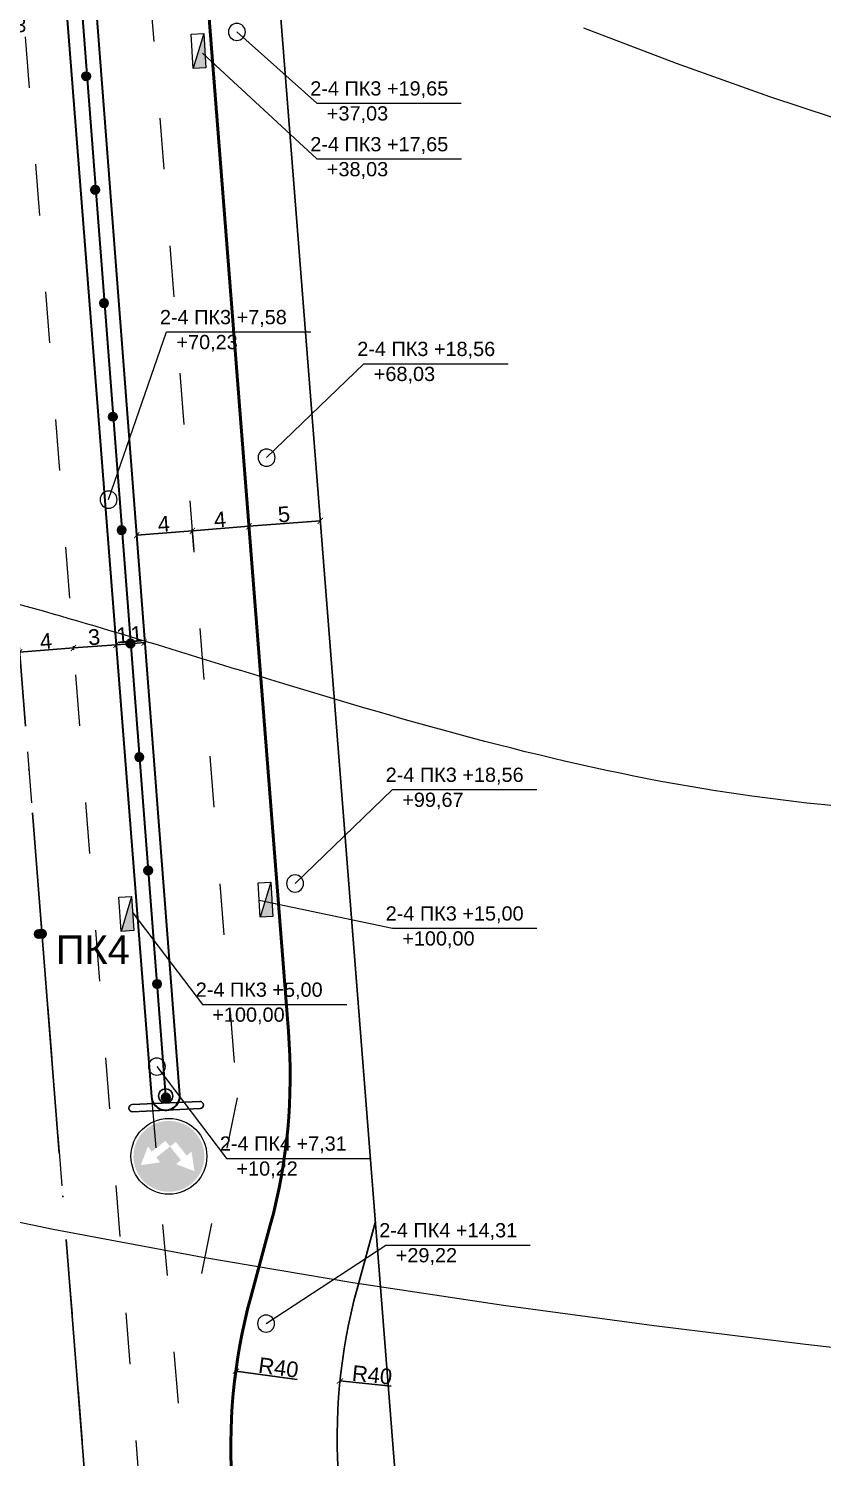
# Model space of a CAD drawing. Header units: millimetres. Extents: x -2123 to 34701, y -1286 to 835.
# Drawn here: x 1783.7 to 1839.6, y -167.2 to -66.8 of the extents above; entities that cross this region are included whole.
import ezdxf

# ---------------------------------------------------------------- set-up
doc = ezdxf.new("R2010")
doc.units = ezdxf.units.MM
doc.linetypes.add('ACAD_ISO03W100', pattern=[30, 12, -18])
doc.linetypes.add('ACAD_ISO04W100', pattern=[30, 24, -3, 0, -3])
doc.layers.get('0').update_dxf_attribs({"lineweight": 15})
for name, color, linetype, lineweight in [('0_Ном._пера__5', 5, 'Continuous', 18), ('1 Відмітки', 7, 'Continuous', 25), ('вертикалка', 6, 'Continuous', 15), ('Горизонталі', 7, 'Continuous', 18), ('Дор. Розм.', 7, 'Continuous', 50), ('дорога', 126, 'Continuous', 25), ('поздовжній профіль', 250, 'Continuous', 15), ('Позначки Наталії Симочко_Ном._пера__7', 7, 'Continuous', 18), ('Інж. мережі', 205, 'Continuous', 18)]:
    doc.layers.add(name, color=color, linetype=linetype, lineweight=lineweight)
doc.layers.add('Вісь', color=170, linetype='ACAD_ISO04W100')
doc.layers.add('Осі', color=164, linetype='Continuous')
doc.layers.add('Озелення', color=7, linetype='Continuous', lineweight=15, true_color=0x2bad00)
doc.styles.get("Standard").update_dxf_attribs({"font": 'arial.ttf'})
doc.styles.add('СГЕНЕРИР_СТИЛЬ_1', font='arial.ttf')
doc.dimstyles.new('Переход', dxfattribs={"dimscale": 0.1, "dimtxt": 11, "dimasz": 4, "dimexe": 1.25, "dimexo": 0.625, "dimgap": 0.9, "dimtad": 1, "dimtxsty": 'Standard', "dimblk": 'ARCHTICK', "dimcen": 2.5, "dimadec": 0, "dimazin": 0, "dimtfac": 1, "dimtmove": 0, "dimatfit": 3, "dimldrblk": 'ARCHTICK', "dimfxl": 1, "dimarcsym": 0})

# ---------------------------------------------------------------- blocks, each defined once
blk = doc.blocks.new('6')
at = {"layer": '1 Відмітки', "transparency": 33554559}
h = blk.add_hatch(color=256, dxfattribs=at)
h.dxf.hatch_style = 1
edge = h.paths.add_edge_path()
edge.add_arc((-467.508, 342.132), 0.2, 0, 360)
at = {"layer": '1 Відмітки'}
blk.add_circle((-467.508, 342.132), 0.2, dxfattribs=at)
blk = doc.blocks.new('4-2-3')
h = blk.add_hatch(color=5)
h.paths.add_polyline_path([(3.55, 3.27), (3.45, 3.27, 0.409993), (0.23, 0, 1), (6.77, 0, 0.409993)])
h.paths.add_polyline_path([(1.47, 0.66), (1.88, 0.25), (3.02, 1.39), (3.5, 0.91), (3.98, 1.39), (5.12, 0.25), (5.53, 0.66), (6, -1.11), (4.23, -0.64), (4.64, -0.23), (3.5, 0.91), (2.36, -0.23), (2.77, -0.64), (1.01, -1.11)], flags=16)
at = {"color": 5}
blk.add_circle((3.5, 0), 3.5, dxfattribs=at)
blk = doc.blocks.new('_ArchTick')
at = {"color": 0, "linetype": 'ByBlock', "const_width": 0.15}
blk.add_lwpolyline([(-0.5, -0.5), (0.5, 0.5)], dxfattribs=at)
blk = doc.blocks.new('*D815')
at = {"layer": 'Defpoints', "color": 0, "lineweight": 20, "transparency": 16777216}
for p in [(1805.63, -161.84), (1845.43, -165.86)]:
    blk.add_point(p, dxfattribs=at)
at = {"layer": 'вертикалка', "color": 0, "lineweight": -2, "transparency": 16777216}
blk.add_line((1809.22, -162.21), (1805.63, -161.84), dxfattribs=at)
at = {"layer": 'вертикалка', "color": 0, "lineweight": -2, "transparency": 16777216, "xscale": 0.4, "yscale": 0.4, "zscale": 0.4, "rotation": 174.2344956196553}
blk.add_blockref('_ArchTick', (1805.63, -161.84), dxfattribs=at)
at = {"layer": 'вертикалка', "color": 0, "lineweight": 20, "transparency": 16777216, "insert": (1807.89, -161.42), "char_height": 1.1, "attachment_point": 5, "rotation": 354.2345}
blk.add_mtext('R40', dxfattribs=at)
blk = doc.blocks.new('*D816')
at = {"layer": 'Defpoints', "color": 0, "lineweight": 20, "transparency": 16777216}
for p in [(1798.31, -161.15), (1837.95, -166.45)]:
    blk.add_point(p, dxfattribs=at)
at = {"layer": 'вертикалка', "color": 0, "lineweight": -2, "transparency": 16777216}
blk.add_line((1802.61, -161.73), (1798.31, -161.15), dxfattribs=at)
at = {"layer": 'вертикалка', "color": 0, "lineweight": -2, "transparency": 16777216, "xscale": 0.4, "yscale": 0.4, "zscale": 0.4, "rotation": 172.3906218034746}
blk.add_blockref('_ArchTick', (1798.31, -161.15), dxfattribs=at)
at = {"layer": 'вертикалка', "color": 0, "lineweight": 20, "transparency": 16777216, "insert": (1801.31, -160.9), "char_height": 1.1, "attachment_point": 5, "rotation": 352.3906}
blk.add_mtext('R40', dxfattribs=at)
blk = doc.blocks.new('столб')
at = {"layer": 'поздовжній профіль', "color": 160}
for points in [[(-500, 0, 0, 0, 0), (-1000, 0, 350, 0, 0), (-1700, 0, 0, 0, 0)], [(500, 0, 0, 0, 0), (1000, 0, 350, 0, 0), (1700, 0, 0, 0, 0)]]:
    blk.add_lwpolyline(points, format="xyseb", dxfattribs=at)
blk.add_circle((0, 0), 500, dxfattribs=at)
blk = doc.blocks.new('*U1015')
at = {"layer": 'Озелення', "lineweight": 20, "true_color": 0x000000}
h = blk.add_hatch(color=18, dxfattribs=at)
h.dxf.hatch_style = 1
edge = h.paths.add_edge_path()
edge.add_arc((0, 0), 0.301, -94.4575, 265.5425)
at = {"layer": '1 Відмітки', "color": 0, "xscale": 1.5, "yscale": 1.5, "zscale": 1.5, "rotation": 265.5425082136507}
blk.add_blockref('6', (-566.15, -659.26, -205), dxfattribs=at)
blk = doc.blocks.new('*U1016')
at = {"layer": 'вертикалка', "color": 0, "linetype": 'ByBlock', "lineweight": -2, "transparency": 16777216, "rotation": 94.45749178634932}
for p in [(4394.55, -1072.18, -200), (4395.18, -1080.16, -200), (4395.8, -1088.13, -200), (4396.42, -1096.11, -200), (4397.04, -1104.09, -200), (4397.66, -1112.06, -200), (4398.28, -1120.04, -200), (4398.91, -1128.01, -200), (4399.53, -1135.99, -200), (4400.15, -1143.97, -200)]:
    blk.add_blockref('*U1015', p, dxfattribs=at)
blk = doc.blocks.new('*D1039')
at = {"layer": 'Defpoints', "color": 0, "transparency": 16777216}
for p in [(1786.89, -110.31), (1786.89, -110.31), (1783.1, -110.61)]:
    blk.add_point(p, dxfattribs=at)
at = {"layer": 'Інж. мережі', "color": 0, "lineweight": -2, "transparency": 16777216}
for p, q in [((1783.1, -110.61), (1786.89, -110.31)), ((1786.9, -110.38), (1786.9, -110.44)), ((1783.11, -110.68), (1783.11, -110.74))]:
    blk.add_line(p, q, dxfattribs=at)
at = {"layer": 'Інж. мережі', "color": 0, "lineweight": -2, "transparency": 16777216, "xscale": 0.4, "yscale": 0.4, "zscale": 0.4}
for p, rotation in [((1783.1, -110.61), 184.5325286744024), ((1786.89, -110.31), 4.532528674402378)]:
    blk.add_blockref('_ArchTick', p, dxfattribs=dict(at, rotation=rotation))
at = {"layer": 'Інж. мережі', "color": 0, "transparency": 16777216, "insert": (1784.95, -109.83), "char_height": 1.1, "attachment_point": 5, "rotation": 4.5325}
blk.add_mtext('4', dxfattribs=at)
blk = doc.blocks.new('*D1040')
at = {"layer": 'Defpoints', "color": 0, "transparency": 16777216}
for p in [(1786.89, -110.31), (1789.89, -110.08), (1789.89, -110.08)]:
    blk.add_point(p, dxfattribs=at)
at = {"layer": 'Інж. мережі', "color": 0, "lineweight": -2, "transparency": 16777216}
for p, q in [((1786.89, -110.25), (1786.88, -110.19)), ((1786.89, -110.31), (1789.89, -110.08)), ((1789.88, -110.02), (1789.88, -109.95))]:
    blk.add_line(p, q, dxfattribs=at)
at = {"layer": 'Інж. мережі', "color": 0, "lineweight": -2, "transparency": 16777216, "xscale": 0.4, "yscale": 0.4, "zscale": 0.4}
for p, rotation in [((1786.89, -110.31), 184.4794365076259), ((1789.89, -110.08), 4.479436507625901)]:
    blk.add_blockref('_ArchTick', p, dxfattribs=dict(at, rotation=rotation))
at = {"layer": 'Інж. мережі', "color": 0, "transparency": 16777216, "insert": (1788.34, -109.55), "char_height": 1.1, "attachment_point": 5, "rotation": 4.4794}
blk.add_mtext('3', dxfattribs=at)
blk = doc.blocks.new('*D1043')
at = {"layer": 'Defpoints', "color": 0, "transparency": 16777216}
for p in [(1789.89, -110.09), (1789.89, -110.09), (1790.88, -110.01)]:
    blk.add_point(p, dxfattribs=at)
at = {"layer": 'Інж. мережі', "color": 0, "lineweight": -2, "transparency": 16777216}
for p, q in [((1790.88, -110.01), (1789.89, -110.09)), ((1789.89, -110.15), (1789.9, -110.21)), ((1790.88, -110.07), (1790.89, -110.14))]:
    blk.add_line(p, q, dxfattribs=at)
at = {"layer": 'Інж. мережі', "color": 0, "lineweight": -2, "transparency": 16777216, "xscale": 0.4, "yscale": 0.4, "zscale": 0.4}
for p, rotation in [((1789.89, -110.09), 184.4574917863492), ((1790.88, -110.01), 4.457491786349186)]:
    blk.add_blockref('_ArchTick', p, dxfattribs=dict(at, rotation=rotation))
at = {"layer": 'Інж. мережі', "color": 0, "transparency": 16777216, "insert": (1790.33, -109.41), "char_height": 1.1, "attachment_point": 5, "rotation": 4.4575}
blk.add_mtext('1', dxfattribs=at)
blk = doc.blocks.new('*D1044')
at = {"layer": 'Defpoints', "color": 0, "transparency": 16777216}
for p in [(1790.88, -110.01), (1790.88, -110.01), (1791.86, -109.93)]:
    blk.add_point(p, dxfattribs=at)
at = {"layer": 'Інж. мережі', "color": 0, "lineweight": -2, "transparency": 16777216}
for p, q in [((1791.86, -109.93), (1790.88, -110.01)), ((1790.88, -110.07), (1790.89, -110.13)), ((1791.87, -110), (1791.87, -110.06))]:
    blk.add_line(p, q, dxfattribs=at)
at = {"layer": 'Інж. мережі', "color": 0, "lineweight": -2, "transparency": 16777216, "xscale": 0.4, "yscale": 0.4, "zscale": 0.4}
for p, rotation in [((1790.88, -110.01), 184.4574917863492), ((1791.86, -109.93), 4.457491786349186)]:
    blk.add_blockref('_ArchTick', p, dxfattribs=dict(at, rotation=rotation))
at = {"layer": 'Інж. мережі', "color": 0, "transparency": 16777216, "insert": (1791.32, -109.33), "char_height": 1.1, "attachment_point": 5, "rotation": 4.4575}
blk.add_mtext('1', dxfattribs=at)
blk = doc.blocks.new('*D1051')
at = {"layer": 'Defpoints', "color": 0, "transparency": 16777216}
for p in [(1795.25, -102.08), (1795.35, -103.43), (1791.45, -103.73)]:
    blk.add_point(p, dxfattribs=at)
at = {"layer": 'Інж. мережі', "color": 0, "lineweight": -2, "transparency": 16777216}
for p, q in [((1791.44, -103.67), (1791.33, -102.26)), ((1791.34, -102.38), (1795.25, -102.08)), ((1795.35, -103.36), (1795.24, -101.95))]:
    blk.add_line(p, q, dxfattribs=at)
at = {"layer": 'Інж. мережі', "color": 0, "lineweight": -2, "transparency": 16777216, "xscale": 0.4, "yscale": 0.4, "zscale": 0.4}
for p, rotation in [((1791.34, -102.38), 184.5051394251554), ((1795.25, -102.08), 4.505139425155433)]:
    blk.add_blockref('_ArchTick', p, dxfattribs=dict(at, rotation=rotation))
at = {"layer": 'Інж. мережі', "color": 0, "transparency": 16777216, "insert": (1793.24, -101.59), "char_height": 1.1, "attachment_point": 5, "rotation": 4.5051}
blk.add_mtext('4', dxfattribs=at)
blk = doc.blocks.new('*D1052')
at = {"layer": 'Defpoints', "color": 0, "transparency": 16777216}
for p in [(1799.23, -101.76), (1795.35, -103.43), (1799.34, -103.11)]:
    blk.add_point(p, dxfattribs=at)
at = {"layer": 'Інж. мережі', "color": 0, "lineweight": -2, "transparency": 16777216}
for p, q in [((1795.35, -103.36), (1795.24, -101.95)), ((1795.25, -102.08), (1799.23, -101.76)), ((1799.33, -103.05), (1799.22, -101.64))]:
    blk.add_line(p, q, dxfattribs=at)
at = {"layer": 'Інж. мережі', "color": 0, "lineweight": -2, "transparency": 16777216, "xscale": 0.4, "yscale": 0.4, "zscale": 0.4}
for p, rotation in [((1795.25, -102.08), 184.5051394251556), ((1799.23, -101.76), 4.505139425155649)]:
    blk.add_blockref('_ArchTick', p, dxfattribs=dict(at, rotation=rotation))
at = {"layer": 'Інж. мережі', "color": 0, "transparency": 16777216, "insert": (1797.19, -101.28), "char_height": 1.1, "attachment_point": 5, "rotation": 4.5051}
blk.add_mtext('4', dxfattribs=at)
blk = doc.blocks.new('*D1115')
at = {"layer": 'Defpoints', "color": 0, "transparency": 16777216}
for p in [(1804.25, -101.37), (1804.25, -101.37), (1799.23, -101.76)]:
    blk.add_point(p, dxfattribs=at)
at = {"layer": 'Інж. мережі', "color": 0, "lineweight": -2, "transparency": 16777216}
for p, q in [((1799.23, -101.76), (1804.25, -101.37)), ((1804.25, -101.31), (1804.24, -101.24)), ((1799.22, -101.7), (1799.22, -101.64))]:
    blk.add_line(p, q, dxfattribs=at)
at = {"layer": 'Інж. мережі', "color": 0, "lineweight": -2, "transparency": 16777216, "xscale": 0.4, "yscale": 0.4, "zscale": 0.4}
for p, rotation in [((1804.25, -101.37), 4.492659381293425), ((1799.23, -101.76), 184.4926593812934)]:
    blk.add_blockref('_ArchTick', p, dxfattribs=dict(at, rotation=rotation))
at = {"layer": 'Інж. мережі', "color": 0, "transparency": 16777216, "insert": (1801.69, -100.92), "char_height": 1.1, "attachment_point": 5, "rotation": 4.4927}
blk.add_mtext('5', dxfattribs=at)

msp = doc.modelspace()

# ---------------------------------------------------------------- hatches: boundary and pattern name
at = {"layer": '0_Ном._пера__5', "linetype": 'Continuous', "lineweight": 18}
h = msp.add_hatch(color=5, dxfattribs=at)
h.paths.add_polyline_path([(1791.121, -145.765, 1), (1796.078, -146.326, 0.4099927), (1793.916, -143.571), (1793.845, -143.563, 0.4099927)])
h.paths.add_polyline_path([(1792.994, -146.468), (1791.618, -146.669), (1792.121, -145.372), (1792.397, -145.718), (1793.359, -144.952), (1793.681, -145.355), (1792.719, -146.122)], flags=0)
h.paths.add_polyline_path([(1793.681, -145.355), (1794.084, -145.034), (1794.851, -145.996), (1795.197, -145.72), (1795.398, -147.097), (1794.101, -146.593), (1794.447, -146.317)], flags=0)
at = {"layer": 'вертикалка'}
h = msp.add_hatch(color=0, dxfattribs=at)
h.dxf.hatch_style = 1
h.paths.add_polyline_path([(1796.068, -67.121), (1796.201, -69.518), (1795.302, -69.567)])
h = msp.add_hatch(color=0, dxfattribs=at)
h.dxf.hatch_style = 1
h.paths.add_polyline_path([(1800.778, -126.782), (1800.912, -129.178), (1800.013, -129.228)])
h = msp.add_hatch(color=0, dxfattribs=at)
h.dxf.hatch_style = 1
h.paths.add_polyline_path([(1790.975, -127.776), (1791.145, -130.17), (1790.247, -130.233)])
at = {"layer": 'Озелення', "lineweight": 20}
h = msp.add_hatch(dxfattribs=at)
h.set_pattern_fill('GRASS', color=0, scale=0.1)
h.paths.add_polyline_path([(1595.841, 42.076), (1581.276, 42.092), (1581.035, 40.819), (1580.766, 39.29), (1580.515, 37.744), (1580.418, 37.093), (1598.835, 37.072), (1598.837, 39.072, 0.4142136)])
h.paths.add_polyline_path([(1581.276, 42.092), (1579.535, 42.094), (1579.529, 37.094), (1580.418, 37.093), (1580.515, 37.744), (1580.766, 39.29), (1581.035, 40.819)])
h.paths.add_polyline_path([(1624.83, 21.03), (1625.028, 22.043), (1579.512, 22.094), (1579.506, 17.094), (1624.745, 17.043)])
h.paths.add_polyline_path([(1649.878, 19.436, -0.4145469), (1652.386, 21.94), (1640.351, 21.965), (1639.374, 20.483, -0.2521436), (1639.644, 19.982, -1), (1638.444, 19.982, -0.5972608), (1639.374, 20.483), (1640.391, 22.025), (1625.028, 22.043), (1624.83, 21.03), (1624.745, 17.043), (1651.751, 17.012, -0.3413729)])
h.paths.add_polyline_path([(1660.449, 22.002), (1640.391, 22.025), (1640.351, 21.965), (1652.386, 21.94, 0.4145469), (1649.878, 19.436, 0.3413729), (1651.751, 17.012), (1660.625, 17.002, -0.2963597), (1660.476, 17.23)])
h.paths.add_polyline_path([(1663.815, 19.999), (1663.818, 21.999), (1660.949, 22.002), (1660.962, 19.608, -1.0028232), (1661.962, 19.61, -0.9971848), (1660.962, 19.608), (1660.976, 17.233, -0.2999659), (1660.826, 17.002, 0.4128913)])
h.paths.add_polyline_path([(1801.302, -172.339, 0.4142136), (1798.076, -169.584), (1800.571, -201.333), (1801.096, -201.421), (1802.042, -201.58), (1802.988, -201.736), (1803.62, -201.84)])
h.paths.add_polyline_path([(1777.389, -171.378), (1777.153, -171.397, 0.4142136), (1774.397, -174.623), (1776.131, -196.693), (1776.357, -196.742), (1777.313, -196.944), (1778.269, -197.144), (1779.225, -197.342), (1779.238, -197.344)])
h.paths.add_polyline_path([(1779.238, -197.345), (1778.269, -197.144), (1777.313, -196.944), (1776.357, -196.742), (1776.131, -196.693), (1776.704, -203.98), (1779.694, -203.745)])
h.paths.add_polyline_path([(1994.689, 21.692), (1940.412, 21.754), (1940.41, 19.754, 0.4142136), (1943.406, 16.751), (1994.684, 16.692)])
h.paths.add_polyline_path([(1994.712, 41.692), (1907.341, 41.792), (1903.632, 41.004), (1898.312, 40.062), (1892.865, 39.018), (1890.065, 38.369), (1887.198, 37.588), (1884.807, 36.817), (1994.706, 36.692)])

# ---------------------------------------------------------------- linework, layer by layer
at = {"layer": '0_Ном._пера__5', "color": 5, "linetype": 'Continuous', "lineweight": 18}
msp.add_circle((1793.6, -146.045), 2.667, dxfattribs=at)
at = {"layer": 'вертикалка', "color": 0}
for p, q in [((1796.067, -67.114, 200), (1795.302, -69.56, 200)), ((1800.778, -126.782, 200), (1800.013, -129.228, 200)), ((1790.975, -127.776, 200), (1790.247, -130.233, 200))]:
    msp.add_line(p, q, dxfattribs=at)
at = {"layer": 'вертикалка', "color": 0, "elevation": 200}
for points in [[(1796.201, -69.518), (1795.302, -69.567), (1795.169, -67.171), (1796.068, -67.121)], [(1800.912, -129.178), (1800.013, -129.228), (1799.88, -126.832), (1800.778, -126.782)], [(1791.145, -130.17), (1790.247, -130.233), (1790.077, -127.839), (1790.975, -127.776)]]:
    msp.add_lwpolyline(points, close=True, dxfattribs=at)
at = {"layer": 'Вісь', "color": 18, "true_color": 0x000000}
msp.add_lwpolyline([(1753.074, 268.177), (1790.418, -202.902)], dxfattribs=at)
at = {"layer": 'Горизонталі', "elevation": 202}
msp.add_lwpolyline([(1903.724, -83.911), (1896.809, -83.661), (1889.915, -83.226), (1883.043, -82.582), (1876.197, -81.703), (1869.379, -80.567), (1862.594, -79.185), (1855.845, -77.576), (1849.136, -75.756), (1842.471, -73.744), (1835.854, -71.559), (1829.289, -69.217), (1822.78, -66.738)], dxfattribs=at)
at = {"layer": 'Горизонталі'}
msp.add_lwpolyline([(1902.312, -165.224), (1891.651, -164.39), (1880.992, -163.507), (1870.333, -162.565), (1859.676, -161.554), (1849.02, -160.463), (1838.37, -159.276), (1827.734, -157.973), (1817.119, -156.533), (1806.531, -154.936), (1795.978, -153.162), (1785.466, -151.191), (1775.003, -149.003), (1764.596, -146.577), (1754.254, -143.889), (1744.004, -140.861), (1733.884, -137.391)], dxfattribs=at)
at = {"layer": 'Горизонталі', "lineweight": 20}
msp.add_spline([(1931.631, -118.868), (1873.457, -122.108), (1832.047, -120.353), (1801.68, -112.829), (1782.356, -107.061), (1750.734, -98.534), (1722.332, -83.814), (1688.835, -41.436), (1674.271, -14.754), (1671.76, 1.247), (1682.144, 47.829), (1687.484, 86.621), (1691.959, 101.325), (1724.477, 131.493), (1762.005, 152.056), (1794.128, 172.872), (1881.485, 208.784)], degree=3, dxfattribs=at)
at = {"layer": 'Дор. Розм.', "color": 18, "true_color": 0x000000}
msp.add_lwpolyline([(1800.631, -202.1), (1798.076, -169.584, -0.0861799), (1799.354, -155.956), (1800.73, -150.897, 0.0860988), (1802.009, -137.282), (1795.965, -60.045, -0.2220612), (1807.845, -28.338), (1847.369, 10.396, -0.196584), (1875.412, 21.828), (1885.412, 21.817)], format="xyb", dxfattribs=at)
at = {"layer": 'дорога'}
for p, q in [((1795.769, -142.189), (1791.024, -142.409)), ((1795.792, -142.688), (1791.048, -142.908))]:
    msp.add_line(p, q, dxfattribs=at)
at = {"layer": 'дорога', "color": 18, "lineweight": 30, "true_color": 0x000000}
msp.add_lwpolyline([(1765.919, 195.846), (1765.919, 195.846), (1792.376, -141.87)], dxfattribs=at)
for points in [[(1794.371, -141.723), (1787.842, -56.868, -0.1680787), (1798.126, -27.216, 0.6925365), (1797.156, -25.615, -0.0468383), (1786.733, -26.571), (1784.447, -26.569)], [(1793.374, -141.799), (1786.842, -56.906, -0.1554117), (1795.868, -28.567, 0.6585425), (1794.911, -26.998, -0.0360204), (1786.731, -27.571), (1784.526, -27.569)]]:
    msp.add_lwpolyline(points, format="xyb", dxfattribs=at)
at = {"layer": 'дорога', "color": 18, "true_color": 0x000000}
msp.add_lwpolyline([(1799.997, -47.223), (1812.096, -201.199)], dxfattribs=at)
msp.add_lwpolyline([(1808.108, -201.513), (1805.553, -168.996, -0.0861799), (1806.831, -155.369), (1808.122, -150.622)], format="xyb", dxfattribs=at)
at = {"layer": 'дорога'}
msp.add_circle((1793.374, -141.799), 0.5, dxfattribs=at)
for centre, start, end in [((1791.036, -142.659), 92.65764, 272.65764), ((1795.781, -142.439), 272.65764, 92.65764)]:
    msp.add_arc(centre, 0.25, start, end, dxfattribs=at)
at = {"layer": 'дорога', "color": 18, "lineweight": 30, "true_color": 0x000000}
msp.add_arc((1793.374, -141.799), 1, 184.07011, 4.90927, dxfattribs=at)
at = {"layer": 'Осі', "color": 18, "linetype": 'ACAD_ISO03W100', "lineweight": 20, "ltscale": 0.3, "true_color": 0x000000, "elevation": 205}
msp.add_lwpolyline([(1753.074, 268.177), (1790.418, -202.902)], dxfattribs=at)
at = {"layer": 'Осі', "color": 18, "linetype": 'ACAD_ISO03W100', "lineweight": 20, "ltscale": 0.3, "true_color": 0x000000}
for points in [[(1771.493, 85.19), (1794.15, -202.609)], [(1792.376, -141.87), (1797.639, -202.334)], [(1798.4, -141.942), (1795.127, -157.999)]]:
    msp.add_lwpolyline(points, dxfattribs=at)
msp.add_lwpolyline([(1798.204, -139.454), (1791.978, -60.359, -0.2220612), (1805.045, -25.481), (1815.569, -15.168)], format="xyb", dxfattribs=at)
at = {"layer": 'Позначки Наталії Симочко_Ном._пера__7', "color": 7, "linetype": 'Continuous', "lineweight": 18}
for points in [[(1798.383, -67.003), (1804.013, -72.014), (1814.164, -72.013)], [(1795.956, -68.497), (1804.014, -75.936), (1814.165, -75.935)], [(1789.361, -99.885), (1793.438, -88.09), (1803.589, -88.089)], [(1800.471, -96.931), (1807.315, -90.328), (1817.466, -90.327)], [(1802.471, -126.866), (1809.315, -120.263), (1819.466, -120.262)], [(1799.946, -128.03), (1809.315, -130.012), (1819.466, -130.011)], [(1791.056, -128.92), (1795.958, -135.368), (1806.109, -135.368)], [(1792.755, -139.741), (1797.656, -146.189), (1807.808, -146.188)], [(1800.431, -157.807), (1808.861, -152.282), (1819.012, -152.281)]]:
    msp.add_lwpolyline(points, dxfattribs=at)

# ---------------------------------------------------------------- block references
at = {"color": 0}
for p, xscale, yscale, zscale, rotation in [((1798.383, -67.003), -0.001200000000244471, 0.001200000000244471, 0.001200000000244471, 93.62359418187513), ((1800.471, -96.931), -0.001200000000244471, 0.001200000000244471, 0.001200000000244471, 93.62359418187513), ((1789.361, -99.885), -0.001200000000244472, 0.001200000000244471, 0.001200000000244471, 93.62359411230719), ((1802.471, -126.866), -0.001200000000244471, 0.001200000000244471, 0.001200000000244471, 93.62359418187513), ((1792.755, -139.741), -0.001200000000244472, 0.001200000000244471, 0.001200000000244471, 93.62359411230719), ((1800.431, -157.807), -0.001200000000244472, 0.001200000000244472, 0.001200000000244472, 76.53593896313193)]:
    msp.add_blockref('столб', p, dxfattribs=dict(at, xscale=xscale, yscale=yscale, zscale=zscale, rotation=rotation))
at = {"color": 0, "linetype": 'Continuous', "xscale": 0.7620479999998103, "yscale": 0.7620479999998103, "zscale": 0.7620479999998103, "rotation": 353.5404876772521}
msp.add_blockref('4-2-3', (1790.95, -145.745), dxfattribs=at)
at = {"layer": '1 Відмітки', "color": 0, "xscale": 1.5, "yscale": 1.5, "zscale": 1.5}
for p in [(2485.717, -643.617, 200.769), (2485.934, -643.6)]:
    msp.add_blockref('6', p, dxfattribs=at)
at = {"layer": 'вертикалка', "color": 0, "lineweight": 20}
msp.add_blockref('*U1016', (-2606.768, 1002.06, 610), dxfattribs=at)

# ---------------------------------------------------------------- texts
at = {"layer": '1 Відмітки', "color": 0, "insert": (1785.653, -130.521, 200.769), "char_height": 2, "attachment_point": 1}
msp.add_mtext_dynamic_manual_height_columns('ПК4', width=7.02543, gutter_width=12.5, heights=[0], dxfattribs=at)
at = {"layer": 'Позначки Наталії Симочко_Ном._пера__7', "color": 7, "linetype": 'Continuous', "lineweight": 18, "char_height": 1, "attachment_point": 1, "line_spacing_factor": 1.053334, "style": 'СГЕНЕРИР_СТИЛЬ_1'}
for s, insert in [('\\A1;2-4 ПК3 -7,65\\P   +30,23', (1778.096, -64.266)), ('\\A1;2-4 ПК3 +19,65\\P   +37,03', (1803.543, -70.475)), ('\\A1;2-4 ПК3 +17,65\\P   +38,03', (1803.544, -74.397)), ('\\A1;2-4 ПК3 +7,58\\P   +70,23', (1792.968, -86.551)), ('\\A1;2-4 ПК3 +18,56\\P   +68,03', (1806.845, -88.789)), ('\\A1;2-4 ПК3 +18,56\\P   +99,67', (1808.845, -118.724)), ('\\A1;2-4 ПК3 +15,00\\P   +100,00', (1808.845, -128.473)), ('\\A1;2-4 ПК3 +5,00\\P   +100,00', (1795.488, -133.83)), ('\\A1;2-4 ПК4 +7,31\\P   +10,22', (1797.186, -144.65)), ('\\A1;2-4 ПК4 +14,31\\P   +29,22', (1808.391, -150.743))]:
    msp.add_mtext(s, dxfattribs=dict(at, insert=insert))

# ---------------------------------------------------------------- dimensions: what is measured, and where the dimension line sits
at = {"layer": 'вертикалка', "color": 5, "lineweight": 20}
for center, mpoint, picture, middle in [((1837.953, -166.45), (1798.305, -161.154), '*D816', (1801.223, -161.543)), ((1845.43, -165.863), (1805.632, -161.845), '*D815', (1807.824, -162.066))]:
    dim = msp.add_radius_dim(center=center, mpoint=mpoint, dimstyle='Переход', dxfattribs=at)
    dim.commit()
    dim.dimension.update_dxf_attribs({"geometry": picture, "text_midpoint": middle, "dimtype": 164})
at = {"layer": 'Інж. мережі'}
for p1, p2, distance, text, picture, middle in [((1799.229, -101.763), (1804.252, -101.368), 0, '5', '*D1115', (1801.689, -100.918)), ((1791.448, -103.734), (1795.353, -103.426), 1.354, '4', '*D1051', (1793.244, -101.592)), ((1795.353, -103.426), (1799.335, -103.112), 1.354, '4', '*D1052', (1797.187, -101.282)), ((1783.102, -110.614), (1786.894, -110.314), 0, '4', '*D1039', (1784.948, -109.826)), ((1790.875, -110.01), (1789.886, -110.088), 0, '1', '*D1043', (1790.331, -109.409)), ((1791.864, -109.933), (1790.875, -110.01), 0, '1', '*D1044', (1791.32, -109.331))]:
    dim = msp.add_aligned_dim(p1=p1, p2=p2, distance=distance, text=text, dimstyle='Переход', dxfattribs=at)
    dim.commit()
    dim.dimension.update_dxf_attribs({"geometry": picture, "text_midpoint": middle})
dim = msp.add_aligned_dim(p1=(1786.894, -110.314), p2=(1789.886, -110.079), distance=0, dimstyle='Переход', dxfattribs=at)
dim.commit()
dim.dimension.update_dxf_attribs({"geometry": '*D1040', "text_midpoint": (1788.339, -109.546)})

doc.saveas('drawing.dxf')
